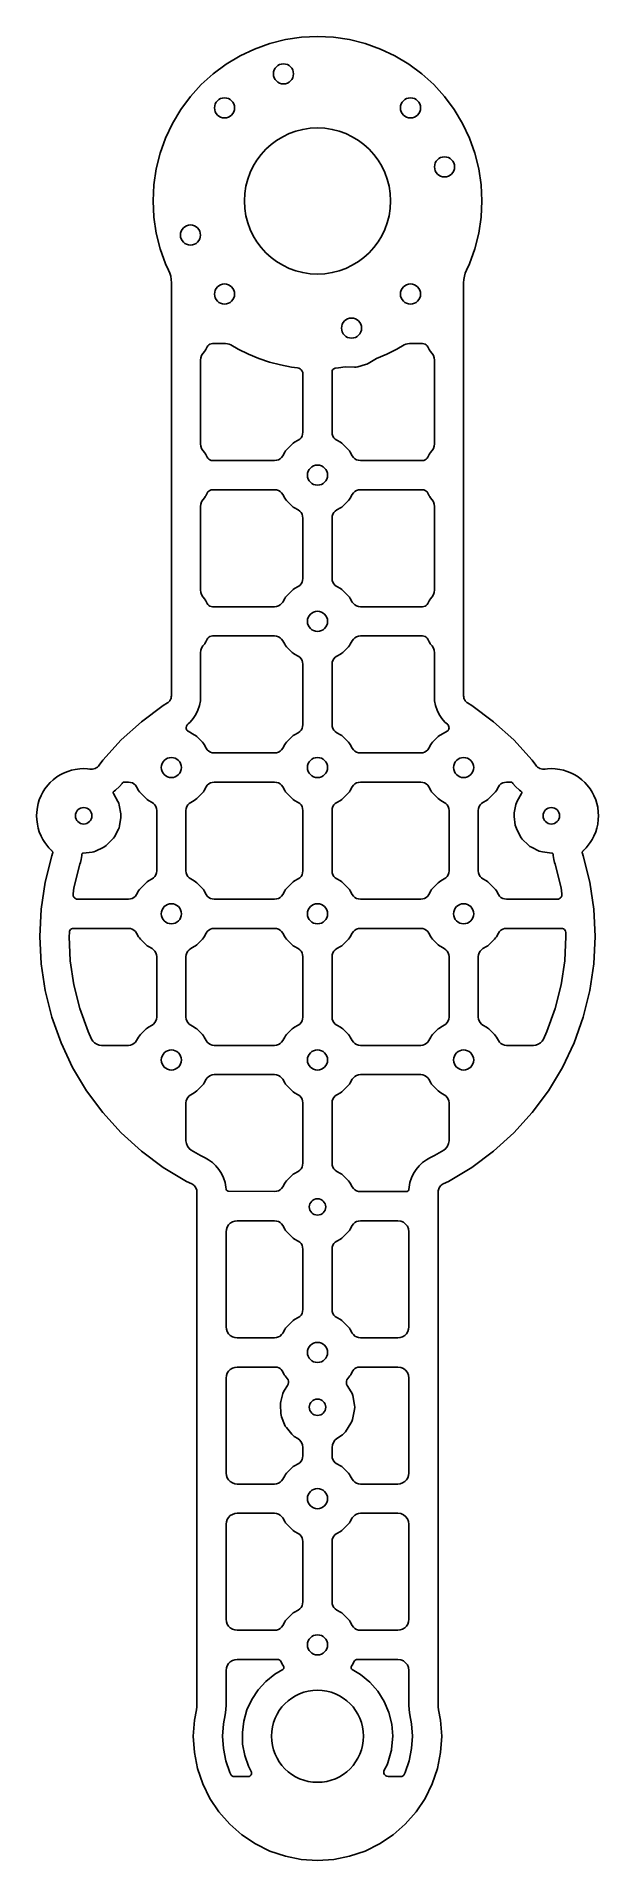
# Model space of a CAD drawing. Header units: millimetres. Extents: x 0 to 154, y 0 to 499.
import ezdxf

# ---------------------------------------------------------------- set-up
doc = ezdxf.new("R2010")
doc.units = ezdxf.units.MM
doc.layers.add('CUT', color=7, linetype='Continuous')

msp = doc.modelspace()

# ---------------------------------------------------------------- linework, layer by layer
at = {"layer": 'CUT'}
for points in [[(121.71, 449.59), (121.93, 454), (121.71, 458.41), (121.07, 462.78), (119.99, 467.06), (118.51, 471.22), (116.62, 475.21), (114.35, 479), (111.72, 482.55), (108.75, 485.82), (105.48, 488.79), (101.93, 491.42), (98.14, 493.69), (94.15, 495.57), (89.99, 497.06), (85.71, 498.14), (81.34, 498.78), (76.93, 499), (72.52, 498.78), (68.15, 498.14), (63.87, 497.06), (59.71, 495.57), (55.72, 493.69), (51.93, 491.42), (48.38, 488.79), (45.11, 485.82), (42.15, 482.55), (39.51, 479), (37.24, 475.21), (35.36, 471.22), (33.87, 467.06), (32.8, 462.78), (32.15, 458.41), (31.93, 454), (32.15, 449.59), (32.8, 445.22), (33.87, 440.94), (35.36, 436.78), (36.16, 435.07), (36.5, 434.26), (36.74, 433.41), (36.88, 432.54), (36.93, 431.65), (36.93, 318.59), (36.91, 318.31), (36.86, 318.02), (36.77, 317.75), (36.64, 317.49), (36.48, 317.25), (36.29, 317.03), (36.08, 316.84), (35.84, 316.67), (34.71, 315.99), (28.72, 311.55), (23.19, 306.54), (18.18, 301.01), (17.18, 299.66), (16.94, 299.39), (16.67, 299.14), (16.37, 298.94), (16.05, 298.77), (15.7, 298.65), (15.35, 298.58), (14.98, 298.55), (14.62, 298.58), (13.98, 298.66), (12.93, 298.73), (11.89, 298.66), (10.61, 298.49), (9.58, 298.29), (8.59, 297.95), (7.4, 297.46), (6.47, 297), (5.6, 296.42), (4.57, 295.63), (3.79, 294.94), (3.1, 294.16), (2.31, 293.14), (1.73, 292.27), (1.27, 291.33), (0.78, 290.14), (0.44, 289.15), (0.24, 288.12), (0.07, 286.84), (0, 285.8), (0.07, 284.76), (0.24, 283.48), (0.44, 282.45), (0.78, 281.46), (1.27, 280.27), (1.73, 279.33), (2.31, 278.46), (3.42, 277.03), (3.76, 276.63), (4.16, 276.29), (4.17, 276.27), (4.24, 276.21), (4.3, 276.14), (4.36, 276.07), (4.4, 275.99), (4.43, 275.9), (4.45, 275.81), (4.46, 275.72), (4.45, 275.63), (4.44, 275.54), (4.42, 275.45), (4.2, 274.86), (2.39, 267.63), (1.3, 260.25), (0.93, 252.8), (1.3, 245.35), (2.39, 237.97), (4.2, 230.74), (6.72, 223.72), (9.9, 216.97), (13.74, 210.58), (18.18, 204.59), (23.19, 199.06), (28.72, 194.05), (34.71, 189.61), (41.1, 185.77), (42.55, 185.09), (42.81, 184.95), (43.06, 184.77), (43.28, 184.56), (43.47, 184.32), (43.63, 184.07), (43.76, 183.79), (43.86, 183.51), (43.91, 183.21), (43.93, 182.91), (43.93, 42.79), (43.89, 42.01), (43.78, 41.23), (43.22, 38.44), (42.93, 34), (43.22, 29.56), (44.09, 25.2), (45.52, 20.99), (47.49, 17), (49.96, 13.3), (52.89, 9.96), (56.23, 7.03), (59.93, 4.56), (63.92, 2.59), (68.13, 1.16), (72.49, 0.29), (76.93, 0), (81.37, 0.29), (85.73, 1.16), (89.94, 2.59), (93.93, 4.56), (97.63, 7.03), (100.97, 9.96), (103.9, 13.3), (106.38, 17), (108.34, 20.99), (109.77, 25.2), (110.64, 29.56), (110.93, 34), (110.64, 38.44), (110.08, 41.23), (109.97, 42.01), (109.93, 42.79), (109.93, 182.91), (109.95, 183.21), (110.01, 183.51), (110.1, 183.79), (110.23, 184.07), (110.39, 184.32), (110.58, 184.56), (110.81, 184.77), (111.05, 184.95), (111.32, 185.09), (112.76, 185.77), (119.15, 189.61), (125.14, 194.05), (130.67, 199.06), (135.68, 204.59), (140.12, 210.58), (143.96, 216.97), (147.15, 223.72), (149.66, 230.74), (151.47, 237.97), (152.57, 245.35), (152.93, 252.8), (152.57, 260.25), (151.47, 267.63), (149.66, 274.86), (149.45, 275.45), (149.42, 275.54), (149.41, 275.63), (149.4, 275.72), (149.41, 275.81), (149.43, 275.9), (149.46, 275.99), (149.51, 276.07), (149.56, 276.14), (149.62, 276.21), (149.69, 276.27), (149.7, 276.29), (150.1, 276.63), (150.44, 277.03), (151.55, 278.46), (152.13, 279.33), (152.59, 280.27), (153.08, 281.46), (153.42, 282.45), (153.63, 283.48), (153.79, 284.76), (153.86, 285.8), (153.79, 286.84), (153.63, 288.12), (153.42, 289.15), (153.08, 290.14), (152.59, 291.33), (152.13, 292.27), (151.55, 293.14), (150.76, 294.16), (150.07, 294.94), (149.29, 295.63), (148.27, 296.42), (147.4, 297), (146.46, 297.46), (145.27, 297.95), (144.28, 298.29), (143.25, 298.49), (141.98, 298.66), (140.93, 298.73), (139.89, 298.66), (139.24, 298.58), (138.88, 298.55), (138.52, 298.58), (138.16, 298.65), (137.81, 298.77), (137.49, 298.94), (137.19, 299.14), (136.92, 299.39), (136.68, 299.66), (135.68, 301.01), (130.67, 306.54), (125.14, 311.55), (119.15, 315.99), (118.02, 316.67), (117.78, 316.84), (117.57, 317.03), (117.38, 317.25), (117.22, 317.49), (117.1, 317.75), (117.01, 318.02), (116.95, 318.31), (116.93, 318.59), (116.93, 431.65), (116.98, 432.54), (117.13, 433.41), (117.37, 434.26), (117.7, 435.07), (118.51, 436.78), (119.99, 440.94), (121.07, 445.22)], [(72.93, 406.66), (72.88, 407.07), (72.73, 407.45), (72.5, 407.79), (72.19, 408.07), (71.82, 408.26), (71.42, 408.36), (69.85, 408.55), (66.81, 409.13), (63.81, 409.91), (60.87, 410.9), (58, 412.08), (55.22, 413.45), (53.24, 414.6), (52.76, 414.82), (52.25, 414.95), (51.73, 415), (48.21, 415), (47.84, 414.96), (47.49, 414.84), (47.18, 414.65), (46.91, 414.39), (46.71, 414.08), (46.36, 413.37), (46.21, 413.12), (46.05, 412.89), (45.56, 412.26), (45.22, 411.7), (45, 411.08), (44.93, 410.42), (44.93, 387.58), (45, 386.92), (45.22, 386.3), (45.56, 385.74), (46.05, 385.11), (46.21, 384.88), (46.36, 384.63), (46.71, 383.92), (46.91, 383.61), (47.18, 383.35), (47.49, 383.16), (47.84, 383.04), (48.21, 383), (65.2, 383), (65.74, 383.06), (66.24, 383.22), (66.7, 383.49), (67.1, 383.86), (67.41, 384.29), (67.96, 385.27), (68.18, 385.62), (68.45, 385.93), (70, 387.48), (70.31, 387.75), (70.66, 387.98), (71.64, 388.52), (72.08, 388.83), (72.44, 389.23), (72.71, 389.69), (72.87, 390.2), (72.93, 390.73)], [(102.13, 415), (101.61, 414.95), (101.1, 414.82), (100.63, 414.6), (98.67, 413.46), (95.92, 412.1), (93.08, 410.93), (90.84, 409.57), (90.46, 409.37), (90.06, 409.23), (87.94, 408.66), (87.53, 408.58), (87.1, 408.56), (84.48, 408.62), (82.71, 408.36), (81.8, 408.27), (81.57, 408.21), (81.36, 408.11), (81.18, 407.95), (81.04, 407.76), (80.96, 407.53), (80.93, 407.3), (80.93, 390.73), (80.99, 390.2), (81.15, 389.69), (81.43, 389.23), (81.79, 388.83), (82.22, 388.52), (83.2, 387.98), (83.55, 387.75), (83.86, 387.48), (85.41, 385.93), (85.68, 385.62), (85.91, 385.27), (86.46, 384.29), (86.76, 383.86), (87.16, 383.49), (87.62, 383.22), (88.13, 383.06), (88.66, 383), (105.65, 383), (106.02, 383.04), (106.37, 383.16), (106.68, 383.35), (106.95, 383.61), (107.15, 383.92), (107.51, 384.63), (107.65, 384.88), (107.81, 385.11), (108.3, 385.74), (108.64, 386.3), (108.86, 386.92), (108.93, 387.58), (108.93, 410.42), (108.86, 411.08), (108.64, 411.7), (108.3, 412.26), (107.81, 412.89), (107.65, 413.12), (107.51, 413.37), (107.15, 414.08), (106.95, 414.39), (106.68, 414.65), (106.37, 414.84), (106.02, 414.96), (105.65, 415)], [(72.93, 367.27), (72.87, 367.8), (72.71, 368.31), (72.44, 368.77), (72.08, 369.17), (71.64, 369.48), (70.66, 370.02), (70.31, 370.25), (70, 370.52), (68.45, 372.07), (68.18, 372.38), (67.96, 372.73), (67.41, 373.71), (67.1, 374.14), (66.7, 374.51), (66.24, 374.78), (65.74, 374.94), (65.2, 375), (48.21, 375), (47.84, 374.96), (47.49, 374.84), (47.18, 374.65), (46.91, 374.39), (46.71, 374.08), (46.36, 373.37), (46.21, 373.12), (46.05, 372.89), (45.56, 372.26), (45.22, 371.7), (45, 371.08), (44.93, 370.42), (44.93, 347.58), (45, 346.92), (45.22, 346.3), (45.56, 345.74), (46.05, 345.11), (46.21, 344.88), (46.36, 344.63), (46.71, 343.92), (46.91, 343.61), (47.18, 343.35), (47.49, 343.16), (47.84, 343.04), (48.21, 343), (65.2, 343), (65.74, 343.06), (66.24, 343.22), (66.7, 343.49), (67.1, 343.86), (67.41, 344.29), (67.96, 345.27), (68.18, 345.62), (68.45, 345.93), (70, 347.48), (70.31, 347.75), (70.66, 347.98), (71.64, 348.52), (72.08, 348.83), (72.44, 349.23), (72.71, 349.69), (72.87, 350.2), (72.93, 350.73)], [(108.93, 370.42), (108.86, 371.08), (108.64, 371.7), (108.3, 372.26), (107.81, 372.89), (107.65, 373.12), (107.51, 373.37), (107.15, 374.08), (106.95, 374.39), (106.68, 374.65), (106.37, 374.84), (106.02, 374.96), (105.65, 375), (88.66, 375), (88.13, 374.94), (87.62, 374.78), (87.16, 374.51), (86.76, 374.14), (86.46, 373.71), (85.91, 372.73), (85.68, 372.38), (85.41, 372.07), (83.86, 370.52), (83.55, 370.25), (83.2, 370.02), (82.22, 369.48), (81.79, 369.17), (81.43, 368.77), (81.15, 368.31), (80.99, 367.8), (80.93, 367.27), (80.93, 350.73), (80.99, 350.2), (81.15, 349.69), (81.43, 349.23), (81.79, 348.83), (82.22, 348.52), (83.2, 347.98), (83.55, 347.75), (83.86, 347.48), (85.41, 345.93), (85.68, 345.62), (85.91, 345.27), (86.46, 344.29), (86.76, 343.86), (87.16, 343.49), (87.62, 343.22), (88.13, 343.06), (88.66, 343), (105.65, 343), (106.02, 343.04), (106.37, 343.16), (106.68, 343.35), (106.95, 343.61), (107.15, 343.92), (107.51, 344.63), (107.65, 344.88), (107.81, 345.11), (108.3, 345.74), (108.64, 346.3), (108.86, 346.92), (108.93, 347.58)], [(72.93, 327.27), (72.87, 327.8), (72.71, 328.31), (72.44, 328.77), (72.08, 329.17), (71.64, 329.48), (70.66, 330.02), (70.31, 330.25), (70, 330.52), (68.45, 332.07), (68.18, 332.38), (67.96, 332.73), (67.41, 333.71), (67.1, 334.14), (66.7, 334.51), (66.24, 334.78), (65.74, 334.94), (65.2, 335), (48.21, 335), (47.84, 334.96), (47.49, 334.84), (47.18, 334.65), (46.91, 334.39), (46.71, 334.08), (46.36, 333.37), (46.21, 333.12), (46.05, 332.89), (45.56, 332.26), (45.22, 331.7), (45, 331.08), (44.93, 330.42), (44.93, 318.34), (44.86, 317.28), (44.61, 315.98), (44.19, 314.73), (43.61, 313.54), (42.89, 312.43), (42.03, 311.43), (41.52, 310.97), (41.26, 310.67), (41.08, 310.3), (40.99, 309.91), (40.99, 309.88), (40.99, 309.66), (41.05, 309.44), (41.16, 309.24), (41.31, 309.07), (41.49, 308.94), (43.2, 307.98), (43.55, 307.75), (43.86, 307.48), (45.41, 305.93), (45.68, 305.62), (45.91, 305.27), (46.46, 304.29), (46.76, 303.86), (47.16, 303.49), (47.62, 303.22), (48.13, 303.06), (48.66, 303), (65.2, 303), (65.74, 303.06), (66.24, 303.22), (66.7, 303.49), (67.1, 303.86), (67.41, 304.29), (67.96, 305.27), (68.18, 305.62), (68.45, 305.93), (70, 307.48), (70.31, 307.75), (70.66, 307.98), (71.64, 308.52), (72.08, 308.83), (72.44, 309.23), (72.71, 309.69), (72.87, 310.2), (72.93, 310.73)], [(108.93, 330.42), (108.86, 331.08), (108.64, 331.7), (108.3, 332.26), (107.81, 332.89), (107.65, 333.12), (107.51, 333.37), (107.15, 334.08), (106.95, 334.39), (106.68, 334.65), (106.37, 334.84), (106.02, 334.96), (105.65, 335), (88.66, 335), (88.13, 334.94), (87.62, 334.78), (87.16, 334.51), (86.76, 334.14), (86.46, 333.71), (85.91, 332.73), (85.68, 332.38), (85.41, 332.07), (83.86, 330.52), (83.55, 330.25), (83.2, 330.02), (82.22, 329.48), (81.79, 329.17), (81.43, 328.77), (81.15, 328.31), (80.99, 327.8), (80.93, 327.27), (80.93, 310.73), (80.99, 310.2), (81.15, 309.69), (81.43, 309.23), (81.79, 308.83), (82.22, 308.52), (83.2, 307.98), (83.55, 307.75), (83.86, 307.48), (85.41, 305.93), (85.68, 305.62), (85.91, 305.27), (86.46, 304.29), (86.76, 303.86), (87.16, 303.49), (87.62, 303.22), (88.13, 303.06), (88.66, 303), (105.2, 303), (105.74, 303.06), (106.24, 303.22), (106.7, 303.49), (107.1, 303.86), (107.41, 304.29), (107.96, 305.27), (108.18, 305.62), (108.45, 305.93), (110, 307.48), (110.31, 307.75), (110.66, 307.98), (112.41, 308.96), (112.59, 309.08), (112.73, 309.24), (112.84, 309.42), (112.91, 309.63), (112.93, 309.84), (112.93, 309.87), (112.9, 310.15), (112.81, 310.41), (112.67, 310.65), (112.48, 310.86), (111.83, 311.43), (110.97, 312.43), (110.25, 313.54), (109.67, 314.73), (109.25, 315.98), (109, 317.28), (108.93, 318.34)], [(31.64, 268.52), (32.08, 268.83), (32.44, 269.23), (32.71, 269.69), (32.87, 270.2), (32.93, 270.73), (32.93, 287.27), (32.87, 287.8), (32.71, 288.31), (32.44, 288.77), (32.08, 289.17), (31.64, 289.48), (30.66, 290.02), (30.31, 290.25), (30, 290.52), (28.45, 292.07), (28.18, 292.38), (27.96, 292.73), (27.4, 293.72), (27.1, 294.15), (26.7, 294.51), (26.25, 294.78), (25.74, 294.94), (25.21, 295), (23.87, 295), (23.79, 294.99), (23.7, 294.96), (23.63, 294.91), (23.57, 294.85), (23.45, 294.68), (22.69, 293.8), (21.63, 292.84), (21.23, 292.57), (21.14, 292.49), (21.07, 292.38), (21.03, 292.27), (21.01, 292.14), (21.03, 292.02), (21.08, 291.9), (22.32, 289.71), (22.54, 289.24), (22.67, 288.74), (23.09, 286.3), (23.14, 285.8), (23.1, 285.3), (22.73, 283.03), (22.61, 282.55), (22.42, 282.11), (21.34, 280.06), (21.08, 279.65), (20.76, 279.28), (19.08, 277.68), (18.7, 277.38), (18.28, 277.14), (16.18, 276.15), (15.72, 275.98), (15.25, 275.88), (12.78, 275.6), (12.69, 275.58), (12.61, 275.54), (12.55, 275.48), (12.49, 275.41), (12.46, 275.32), (12.45, 275.24), (12.44, 274.9), (12.27, 273.81), (12.03, 273), (11.87, 272.54), (10.25, 266.06), (10.02, 264.5), (10.01, 264.18), (10.08, 263.87), (10.22, 263.58), (10.43, 263.34), (10.69, 263.15), (10.99, 263.04), (11.31, 263), (25.2, 263), (25.74, 263.06), (26.24, 263.22), (26.7, 263.49), (27.1, 263.86), (27.41, 264.29), (27.96, 265.27), (28.18, 265.62), (28.45, 265.93), (30, 267.48), (30.31, 267.75), (30.66, 267.98)], [(72.93, 287.27), (72.87, 287.8), (72.71, 288.31), (72.44, 288.77), (72.08, 289.17), (71.64, 289.48), (70.66, 290.02), (70.31, 290.25), (70, 290.52), (68.45, 292.07), (68.18, 292.38), (67.96, 292.73), (67.41, 293.71), (67.1, 294.14), (66.7, 294.51), (66.24, 294.78), (65.74, 294.94), (65.2, 295), (48.66, 295), (48.13, 294.94), (47.62, 294.78), (47.16, 294.51), (46.76, 294.14), (46.46, 293.71), (45.91, 292.73), (45.68, 292.38), (45.41, 292.07), (43.86, 290.52), (43.55, 290.25), (43.2, 290.02), (42.22, 289.48), (41.79, 289.17), (41.43, 288.77), (41.15, 288.31), (40.99, 287.8), (40.93, 287.27), (40.93, 270.73), (40.99, 270.2), (41.15, 269.69), (41.43, 269.23), (41.79, 268.83), (42.22, 268.52), (43.2, 267.98), (43.55, 267.75), (43.86, 267.48), (45.41, 265.93), (45.68, 265.62), (45.91, 265.27), (46.46, 264.29), (46.76, 263.86), (47.16, 263.49), (47.62, 263.22), (48.13, 263.06), (48.66, 263), (65.2, 263), (65.74, 263.06), (66.24, 263.22), (66.7, 263.49), (67.1, 263.86), (67.41, 264.29), (67.96, 265.27), (68.18, 265.62), (68.45, 265.93), (70, 267.48), (70.31, 267.75), (70.66, 267.98), (71.64, 268.52), (72.08, 268.83), (72.44, 269.23), (72.71, 269.69), (72.87, 270.2), (72.93, 270.73)], [(88.66, 295), (88.13, 294.94), (87.62, 294.78), (87.16, 294.51), (86.76, 294.14), (86.46, 293.71), (85.91, 292.73), (85.68, 292.38), (85.41, 292.07), (83.86, 290.52), (83.55, 290.25), (83.2, 290.02), (82.22, 289.48), (81.79, 289.17), (81.43, 288.77), (81.15, 288.31), (80.99, 287.8), (80.93, 287.27), (80.93, 270.73), (80.99, 270.2), (81.15, 269.69), (81.43, 269.23), (81.79, 268.83), (82.22, 268.52), (83.2, 267.98), (83.55, 267.75), (83.86, 267.48), (85.41, 265.93), (85.68, 265.62), (85.91, 265.27), (86.46, 264.29), (86.76, 263.86), (87.16, 263.49), (87.62, 263.22), (88.13, 263.06), (88.66, 263), (105.2, 263), (105.74, 263.06), (106.24, 263.22), (106.7, 263.49), (107.1, 263.86), (107.41, 264.29), (107.96, 265.27), (108.18, 265.62), (108.45, 265.93), (110, 267.48), (110.31, 267.75), (110.66, 267.98), (111.64, 268.52), (112.08, 268.83), (112.44, 269.23), (112.71, 269.69), (112.87, 270.2), (112.93, 270.73), (112.93, 287.27), (112.87, 287.8), (112.71, 288.31), (112.44, 288.77), (112.08, 289.17), (111.64, 289.48), (110.66, 290.02), (110.31, 290.25), (110, 290.52), (108.45, 292.07), (108.18, 292.38), (107.96, 292.73), (107.41, 293.71), (107.1, 294.14), (106.7, 294.51), (106.24, 294.78), (105.74, 294.94), (105.2, 295)], [(128.65, 295), (128.12, 294.94), (127.62, 294.78), (127.16, 294.51), (126.77, 294.15), (126.46, 293.72), (125.91, 292.73), (125.68, 292.38), (125.41, 292.07), (123.86, 290.52), (123.55, 290.25), (123.2, 290.02), (122.22, 289.48), (121.79, 289.17), (121.43, 288.77), (121.15, 288.31), (120.99, 287.8), (120.93, 287.27), (120.93, 270.73), (120.99, 270.2), (121.15, 269.69), (121.43, 269.23), (121.79, 268.83), (122.22, 268.52), (123.2, 267.98), (123.55, 267.75), (123.86, 267.48), (125.41, 265.93), (125.68, 265.62), (125.91, 265.27), (126.46, 264.29), (126.76, 263.86), (127.16, 263.49), (127.62, 263.22), (128.13, 263.06), (128.66, 263), (142.55, 263), (142.87, 263.04), (143.17, 263.15), (143.43, 263.34), (143.64, 263.58), (143.78, 263.87), (143.85, 264.18), (143.85, 264.5), (143.61, 266.06), (141.99, 272.54), (141.83, 273), (141.59, 273.81), (141.42, 274.9), (141.42, 275.24), (141.4, 275.32), (141.37, 275.41), (141.32, 275.48), (141.25, 275.54), (141.17, 275.58), (141.08, 275.6), (138.56, 275.9), (138.08, 276), (137.62, 276.17), (135.49, 277.2), (135.06, 277.44), (134.69, 277.76), (133, 279.42), (132.68, 279.79), (132.42, 280.21), (131.36, 282.32), (131.18, 282.78), (131.07, 283.26), (130.75, 285.61), (130.73, 286.1), (130.78, 286.59), (131.24, 288.91), (131.37, 289.38), (131.58, 289.83), (132.78, 291.9), (132.83, 292.02), (132.85, 292.14), (132.83, 292.27), (132.79, 292.38), (132.72, 292.49), (132.63, 292.57), (132.23, 292.84), (131.17, 293.8), (130.41, 294.68), (130.29, 294.85), (130.23, 294.91), (130.16, 294.96), (130.08, 294.99), (129.99, 295)], [(32.93, 247.27), (32.87, 247.8), (32.71, 248.31), (32.44, 248.77), (32.08, 249.17), (31.64, 249.48), (30.66, 250.02), (30.31, 250.25), (30, 250.52), (28.45, 252.07), (28.18, 252.38), (27.96, 252.73), (27.41, 253.71), (27.1, 254.14), (26.7, 254.51), (26.24, 254.78), (25.74, 254.94), (25.2, 255), (10.13, 255), (9.84, 254.96), (9.58, 254.86), (9.35, 254.69), (9.17, 254.46), (9.05, 254.2), (9, 253.92), (8.94, 252.8), (9.27, 246.14), (10.25, 239.54), (11.87, 233.06), (14.12, 226.78), (15.09, 224.72), (15.45, 224.14), (15.92, 223.66), (16.49, 223.3), (17.13, 223.08), (17.8, 223), (25.2, 223), (25.74, 223.06), (26.24, 223.22), (26.7, 223.49), (27.1, 223.86), (27.41, 224.29), (27.96, 225.27), (28.18, 225.62), (28.45, 225.93), (30, 227.48), (30.31, 227.75), (30.66, 227.98), (31.64, 228.52), (32.08, 228.83), (32.44, 229.23), (32.71, 229.69), (32.87, 230.2), (32.93, 230.73)], [(72.93, 247.27), (72.87, 247.8), (72.71, 248.31), (72.44, 248.77), (72.08, 249.17), (71.64, 249.48), (70.66, 250.02), (70.31, 250.25), (70, 250.52), (68.45, 252.07), (68.18, 252.38), (67.96, 252.73), (67.41, 253.71), (67.1, 254.14), (66.7, 254.51), (66.24, 254.78), (65.74, 254.94), (65.2, 255), (48.66, 255), (48.13, 254.94), (47.62, 254.78), (47.16, 254.51), (46.76, 254.14), (46.46, 253.71), (45.91, 252.73), (45.68, 252.38), (45.41, 252.07), (43.86, 250.52), (43.55, 250.25), (43.2, 250.02), (42.22, 249.48), (41.79, 249.17), (41.43, 248.77), (41.15, 248.31), (40.99, 247.8), (40.93, 247.27), (40.93, 230.73), (40.99, 230.2), (41.15, 229.69), (41.43, 229.23), (41.79, 228.83), (42.22, 228.52), (43.2, 227.98), (43.55, 227.75), (43.86, 227.48), (45.41, 225.93), (45.68, 225.62), (45.91, 225.27), (46.46, 224.29), (46.76, 223.86), (47.16, 223.49), (47.62, 223.22), (48.13, 223.06), (48.66, 223), (65.2, 223), (65.74, 223.06), (66.24, 223.22), (66.7, 223.49), (67.1, 223.86), (67.41, 224.29), (67.96, 225.27), (68.18, 225.62), (68.45, 225.93), (70, 227.48), (70.31, 227.75), (70.66, 227.98), (71.64, 228.52), (72.08, 228.83), (72.44, 229.23), (72.71, 229.69), (72.87, 230.2), (72.93, 230.73)], [(88.66, 255), (88.13, 254.94), (87.62, 254.78), (87.16, 254.51), (86.76, 254.14), (86.46, 253.71), (85.91, 252.73), (85.68, 252.38), (85.41, 252.07), (83.86, 250.52), (83.55, 250.25), (83.2, 250.02), (82.22, 249.48), (81.79, 249.17), (81.43, 248.77), (81.15, 248.31), (80.99, 247.8), (80.93, 247.27), (80.93, 230.73), (80.99, 230.2), (81.15, 229.69), (81.43, 229.23), (81.79, 228.83), (82.22, 228.52), (83.2, 227.98), (83.55, 227.75), (83.86, 227.48), (85.41, 225.93), (85.68, 225.62), (85.91, 225.27), (86.46, 224.29), (86.76, 223.86), (87.16, 223.49), (87.62, 223.22), (88.13, 223.06), (88.66, 223), (105.2, 223), (105.74, 223.06), (106.24, 223.22), (106.7, 223.49), (107.1, 223.86), (107.41, 224.29), (107.96, 225.27), (108.18, 225.62), (108.45, 225.93), (110, 227.48), (110.31, 227.75), (110.66, 227.98), (111.64, 228.52), (112.08, 228.83), (112.44, 229.23), (112.71, 229.69), (112.87, 230.2), (112.93, 230.73), (112.93, 247.27), (112.87, 247.8), (112.71, 248.31), (112.44, 248.77), (112.08, 249.17), (111.64, 249.48), (110.66, 250.02), (110.31, 250.25), (110, 250.52), (108.45, 252.07), (108.18, 252.38), (107.96, 252.73), (107.41, 253.71), (107.1, 254.14), (106.7, 254.51), (106.24, 254.78), (105.74, 254.94), (105.2, 255)], [(128.66, 255), (128.13, 254.94), (127.62, 254.78), (127.16, 254.51), (126.76, 254.14), (126.46, 253.71), (125.91, 252.73), (125.68, 252.38), (125.41, 252.07), (123.86, 250.52), (123.55, 250.25), (123.2, 250.02), (122.22, 249.48), (121.79, 249.17), (121.43, 248.77), (121.15, 248.31), (120.99, 247.8), (120.93, 247.27), (120.93, 230.73), (120.99, 230.2), (121.15, 229.69), (121.43, 229.23), (121.79, 228.83), (122.22, 228.52), (123.2, 227.98), (123.55, 227.75), (123.86, 227.48), (125.41, 225.93), (125.68, 225.62), (125.91, 225.27), (126.46, 224.29), (126.76, 223.86), (127.16, 223.49), (127.62, 223.22), (128.13, 223.06), (128.66, 223), (136.06, 223), (136.73, 223.08), (137.37, 223.3), (137.94, 223.66), (138.41, 224.14), (138.77, 224.72), (139.75, 226.78), (141.99, 233.06), (143.61, 239.54), (144.59, 246.14), (144.92, 252.8), (144.87, 253.92), (144.82, 254.2), (144.7, 254.46), (144.52, 254.69), (144.28, 254.86), (144.02, 254.96), (143.73, 255)], [(72.93, 207.27), (72.87, 207.8), (72.71, 208.31), (72.44, 208.77), (72.08, 209.17), (71.64, 209.48), (70.66, 210.02), (70.31, 210.25), (70, 210.52), (68.45, 212.07), (68.18, 212.38), (67.96, 212.73), (67.41, 213.71), (67.1, 214.14), (66.7, 214.51), (66.24, 214.78), (65.74, 214.94), (65.2, 215), (48.66, 215), (48.13, 214.94), (47.62, 214.78), (47.16, 214.51), (46.76, 214.14), (46.46, 213.71), (45.91, 212.73), (45.68, 212.38), (45.41, 212.07), (43.86, 210.52), (43.55, 210.25), (43.2, 210.02), (42.22, 209.48), (41.79, 209.17), (41.43, 208.77), (41.15, 208.31), (40.99, 207.8), (40.93, 207.27), (40.93, 196.9), (41.03, 196.14), (41.32, 195.43), (41.78, 194.81), (42.39, 194.33), (44.88, 192.84), (46.19, 192.22), (47.12, 191.71), (48.18, 190.94), (49.13, 190.04), (49.96, 189.03), (50.66, 187.92), (51.22, 186.74), (51.62, 185.5), (51.86, 184.21), (51.9, 183.67), (51.92, 183.54), (51.98, 183.41), (52.07, 183.3), (52.18, 183.22), (52.31, 183.17), (52.45, 183.15), (65.2, 183.02), (65.73, 183.07), (66.24, 183.23), (66.7, 183.5), (67.1, 183.86), (67.41, 184.29), (67.96, 185.27), (68.18, 185.62), (68.45, 185.93), (70, 187.48), (70.31, 187.75), (70.66, 187.98), (71.64, 188.52), (72.08, 188.83), (72.44, 189.23), (72.71, 189.69), (72.87, 190.2), (72.93, 190.73)], [(88.66, 215), (88.13, 214.94), (87.62, 214.78), (87.16, 214.51), (86.76, 214.14), (86.46, 213.71), (85.91, 212.73), (85.68, 212.38), (85.41, 212.07), (83.86, 210.52), (83.55, 210.25), (83.2, 210.02), (82.22, 209.48), (81.79, 209.17), (81.43, 208.77), (81.15, 208.31), (80.99, 207.8), (80.93, 207.27), (80.93, 190.73), (80.99, 190.2), (81.15, 189.69), (81.43, 189.23), (81.79, 188.83), (82.22, 188.52), (83.2, 187.98), (83.55, 187.75), (83.86, 187.48), (85.41, 185.93), (85.68, 185.62), (85.91, 185.27), (86.46, 184.29), (86.76, 183.86), (87.16, 183.49), (87.62, 183.22), (88.13, 183.06), (88.66, 183), (101.34, 183), (101.49, 183.02), (101.64, 183.08), (101.77, 183.17), (101.87, 183.29), (101.93, 183.44), (101.96, 183.59), (102, 184.21), (102.24, 185.5), (102.65, 186.74), (103.2, 187.92), (103.9, 189.03), (104.73, 190.04), (105.69, 190.94), (106.74, 191.71), (107.67, 192.22), (108.98, 192.84), (111.47, 194.33), (112.08, 194.81), (112.54, 195.43), (112.83, 196.14), (112.93, 196.9), (112.93, 207.27), (112.87, 207.8), (112.71, 208.31), (112.44, 208.77), (112.08, 209.17), (111.64, 209.48), (110.66, 210.02), (110.31, 210.25), (110, 210.52), (108.45, 212.07), (108.18, 212.38), (107.96, 212.73), (107.41, 213.71), (107.1, 214.14), (106.7, 214.51), (106.24, 214.78), (105.74, 214.94), (105.2, 215)], [(72.93, 167.27), (72.87, 167.8), (72.71, 168.31), (72.44, 168.77), (72.08, 169.17), (71.64, 169.48), (70.66, 170.02), (70.31, 170.25), (70, 170.52), (68.45, 172.07), (68.18, 172.38), (67.96, 172.73), (67.41, 173.71), (67.1, 174.14), (66.7, 174.51), (66.24, 174.78), (65.74, 174.94), (65.2, 175), (54.93, 175), (54.26, 174.92), (53.63, 174.7), (53.06, 174.35), (52.59, 173.87), (52.23, 173.3), (52.01, 172.67), (51.93, 172), (51.93, 146), (52.01, 145.33), (52.23, 144.7), (52.59, 144.13), (53.06, 143.65), (53.63, 143.3), (54.26, 143.08), (54.93, 143), (65.2, 143), (65.74, 143.06), (66.24, 143.22), (66.7, 143.49), (67.1, 143.86), (67.41, 144.29), (67.96, 145.27), (68.18, 145.62), (68.45, 145.93), (70, 147.48), (70.31, 147.75), (70.66, 147.98), (71.64, 148.52), (72.08, 148.83), (72.44, 149.23), (72.71, 149.69), (72.87, 150.2), (72.93, 150.73)], [(101.93, 172), (101.83, 172.78), (101.53, 173.5), (101.05, 174.12), (100.43, 174.6), (99.71, 174.9), (98.93, 175), (88.66, 175), (88.13, 174.94), (87.62, 174.78), (87.16, 174.51), (86.76, 174.14), (86.46, 173.71), (85.91, 172.73), (85.68, 172.38), (85.41, 172.07), (83.86, 170.52), (83.55, 170.25), (83.2, 170.02), (82.22, 169.48), (81.79, 169.17), (81.43, 168.77), (81.15, 168.31), (80.99, 167.8), (80.93, 167.27), (80.93, 150.73), (80.99, 150.2), (81.15, 149.69), (81.43, 149.23), (81.79, 148.83), (82.22, 148.52), (83.2, 147.98), (83.55, 147.75), (83.86, 147.48), (85.41, 145.93), (85.68, 145.62), (85.91, 145.27), (86.46, 144.29), (86.76, 143.86), (87.16, 143.49), (87.62, 143.22), (88.13, 143.06), (88.66, 143), (98.93, 143), (99.6, 143.08), (100.23, 143.3), (100.8, 143.65), (101.28, 144.13), (101.63, 144.7), (101.86, 145.33), (101.93, 146)], [(67.24, 133.94), (67, 134.29), (66.69, 134.59), (66.32, 134.82), (65.91, 134.95), (65.48, 135), (54.93, 135), (54.26, 134.92), (53.63, 134.7), (53.06, 134.35), (52.59, 133.87), (52.23, 133.3), (52.01, 132.67), (51.93, 132), (51.93, 106), (52.01, 105.33), (52.23, 104.7), (52.59, 104.13), (53.06, 103.65), (53.63, 103.3), (54.26, 103.08), (54.93, 103), (65.2, 103), (65.74, 103.06), (66.24, 103.22), (66.7, 103.49), (67.1, 103.86), (67.41, 104.29), (67.96, 105.27), (68.18, 105.62), (68.45, 105.93), (70, 107.48), (70.31, 107.75), (70.66, 107.98), (71.64, 108.52), (72.08, 108.83), (72.44, 109.23), (72.71, 109.69), (72.87, 110.2), (72.93, 110.73), (72.93, 112.96), (72.84, 113.69), (72.57, 114.36), (72.14, 114.95), (71.58, 115.41), (70.58, 116.04), (70.19, 116.33), (69.86, 116.67), (68.4, 118.44), (68.12, 118.83), (67.92, 119.26), (67.08, 121.4), (66.95, 121.86), (66.88, 122.33), (66.77, 124.63), (66.78, 125.11), (66.87, 125.58), (67.48, 127.79), (67.64, 128.24), (67.87, 128.66), (68.75, 129.97), (68.93, 130.34), (69.01, 130.74), (68.99, 131.15), (68.86, 131.54), (68.63, 131.88), (68.04, 132.58), (67.84, 132.84), (67.67, 133.13)], [(98.93, 103), (99.6, 103.08), (100.23, 103.3), (100.8, 103.65), (101.28, 104.13), (101.63, 104.7), (101.86, 105.33), (101.93, 106), (101.93, 132), (101.83, 132.78), (101.53, 133.5), (101.05, 134.12), (100.43, 134.6), (99.71, 134.9), (98.93, 135), (88.38, 135), (87.95, 134.95), (87.54, 134.82), (87.17, 134.59), (86.86, 134.29), (86.62, 133.94), (86.19, 133.13), (86.02, 132.84), (85.82, 132.58), (85.23, 131.88), (85, 131.54), (84.87, 131.14), (84.84, 130.73), (84.91, 130.33), (85.09, 129.95), (86.17, 128.22), (86.42, 127.72), (86.58, 127.19), (87.07, 124.57), (87.13, 124), (87.07, 123.43), (86.53, 120.68), (86.36, 120.13), (86.08, 119.61), (84.55, 117.29), (84.18, 116.83), (83.73, 116.46), (82.25, 115.46), (81.7, 114.98), (81.28, 114.38), (81.02, 113.7), (80.93, 112.97), (80.93, 110.73), (80.99, 110.2), (81.15, 109.69), (81.43, 109.23), (81.79, 108.83), (82.22, 108.52), (83.2, 107.98), (83.55, 107.75), (83.86, 107.48), (85.41, 105.93), (85.68, 105.62), (85.91, 105.27), (86.46, 104.29), (86.76, 103.86), (87.16, 103.49), (87.62, 103.22), (88.13, 103.06), (88.66, 103)], [(67.41, 93.71), (67.1, 94.14), (66.7, 94.51), (66.24, 94.78), (65.74, 94.94), (65.2, 95), (54.93, 95), (54.26, 94.92), (53.63, 94.7), (53.06, 94.35), (52.59, 93.87), (52.23, 93.3), (52.01, 92.67), (51.93, 92), (51.93, 66), (52.01, 65.33), (52.23, 64.7), (52.59, 64.13), (53.06, 63.65), (53.63, 63.3), (54.26, 63.08), (54.93, 63), (65.2, 63), (65.74, 63.06), (66.24, 63.22), (66.7, 63.49), (67.1, 63.86), (67.41, 64.29), (67.96, 65.27), (68.18, 65.62), (68.45, 65.93), (70, 67.48), (70.31, 67.75), (70.66, 67.98), (71.64, 68.52), (72.08, 68.83), (72.44, 69.23), (72.71, 69.69), (72.87, 70.2), (72.93, 70.73), (72.93, 87.27), (72.87, 87.8), (72.71, 88.31), (72.44, 88.77), (72.08, 89.17), (71.64, 89.48), (70.66, 90.02), (70.31, 90.25), (70, 90.52), (68.45, 92.07), (68.18, 92.38), (67.96, 92.73)], [(98.93, 63), (99.6, 63.08), (100.23, 63.3), (100.8, 63.65), (101.28, 64.13), (101.63, 64.7), (101.86, 65.33), (101.93, 66), (101.93, 92), (101.83, 92.78), (101.53, 93.5), (101.05, 94.12), (100.43, 94.6), (99.71, 94.9), (98.93, 95), (88.66, 95), (88.13, 94.94), (87.62, 94.78), (87.16, 94.51), (86.76, 94.14), (86.46, 93.71), (85.91, 92.73), (85.68, 92.38), (85.41, 92.07), (83.86, 90.52), (83.55, 90.25), (83.2, 90.02), (82.22, 89.48), (81.79, 89.17), (81.43, 88.77), (81.15, 88.31), (80.99, 87.8), (80.93, 87.27), (80.93, 70.73), (80.99, 70.2), (81.15, 69.69), (81.43, 69.23), (81.79, 68.83), (82.22, 68.52), (83.2, 67.98), (83.55, 67.75), (83.86, 67.48), (85.41, 65.93), (85.68, 65.62), (85.91, 65.27), (86.46, 64.29), (86.76, 63.86), (87.16, 63.49), (87.62, 63.22), (88.13, 63.06), (88.66, 63)], [(66.97, 54.38), (66.84, 54.59), (66.68, 54.76), (66.47, 54.89), (66.24, 54.97), (66, 55), (54.93, 55), (54.26, 54.92), (53.63, 54.7), (53.06, 54.35), (52.59, 53.87), (52.23, 53.3), (52.01, 52.67), (51.93, 52), (51.93, 42.59), (51.86, 41.22), (51.66, 39.86), (51.17, 37.39), (50.95, 34), (51.17, 30.61), (51.83, 27.28), (52.93, 24.06), (53.19, 23.52), (53.3, 23.34), (53.45, 23.2), (53.62, 23.09), (53.82, 23.02), (54.02, 23), (57.97, 23), (58.2, 23.03), (58.43, 23.12), (58.62, 23.26), (58.77, 23.45), (58.86, 23.67), (58.9, 23.91), (58.87, 24.14), (58.79, 24.37), (58.04, 25.79), (57.01, 28.77), (56.44, 31.87), (56.36, 35.03), (56.75, 38.16), (57.63, 41.19), (58.95, 44.05), (60.69, 46.68), (62.82, 49.01), (65.28, 50.99), (67.42, 52.23), (67.54, 52.32), (67.64, 52.43), (67.71, 52.56), (67.74, 52.71), (67.74, 52.86), (67.71, 53.01), (67.65, 53.14), (67.27, 53.74)], [(101.93, 42.59), (101.93, 52), (101.83, 52.78), (101.53, 53.5), (101.05, 54.12), (100.43, 54.6), (99.71, 54.9), (98.93, 55), (87.86, 55), (87.62, 54.97), (87.39, 54.89), (87.19, 54.76), (87.02, 54.59), (86.89, 54.38), (86.59, 53.74), (86.22, 53.14), (86.15, 53.01), (86.12, 52.86), (86.12, 52.71), (86.16, 52.56), (86.22, 52.43), (86.32, 52.31), (86.44, 52.22), (88.7, 50.9), (91.25, 48.81), (93.43, 46.33), (95.19, 43.53), (96.48, 40.5), (97.27, 37.29), (97.53, 34), (97.2, 30.44), (97.16, 30.16), (97.09, 29.88), (96.17, 26.72), (96.08, 26.45), (95.97, 26.19), (95.2, 24.69), (95.11, 24.41), (95.08, 24.11), (95.13, 23.82), (95.25, 23.55), (95.44, 23.32), (95.67, 23.15), (95.95, 23.04), (96.24, 23), (99.84, 23), (100.04, 23.02), (100.24, 23.09), (100.41, 23.2), (100.56, 23.34), (100.67, 23.52), (100.94, 24.06), (102.03, 27.28), (102.69, 30.61), (102.91, 34), (102.69, 37.39), (102.2, 39.86), (102, 41.22)]]:
    msp.add_lwpolyline(points, close=True, dxfattribs=at)
for centre, radius in [((67.61, 488.77), 2.75), ((51.48, 479.46), 2.75), ((102.39, 479.46), 2.75), ((76.93, 454), 20), ((111.7, 463.32), 2.75), ((42.16, 444.68), 2.75), ((51.48, 428.54), 2.75), ((102.39, 428.54), 2.75), ((86.25, 419.23), 2.75), ((76.93, 379), 2.75), ((76.93, 339), 2.75), ((36.93, 299), 2.75), ((76.93, 299), 2.75), ((116.93, 299), 2.75), ((12.93, 285.8), 2.25), ((140.93, 285.8), 2.25), ((36.93, 259), 2.75), ((76.93, 259), 2.75), ((116.93, 259), 2.75), ((36.93, 219), 2.75), ((76.93, 219), 2.75), ((116.93, 219), 2.75), ((76.93, 178.8), 2.25), ((76.93, 139), 2.75), ((76.93, 124), 2.25), ((76.93, 99), 2.75), ((76.93, 59), 2.75), ((76.93, 34), 12.6)]:
    msp.add_circle(centre, radius, dxfattribs=at)

doc.saveas('drawing.dxf')
